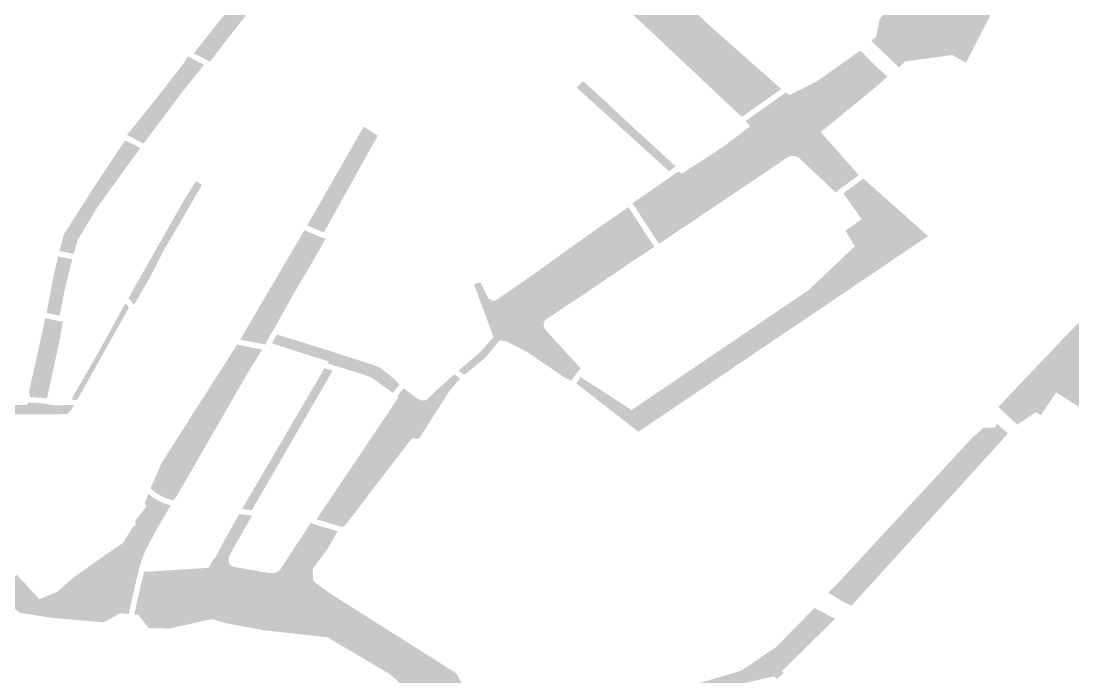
# Model space of a CAD drawing. Header units: inches. Extents: x 120082 to 125693, y 485659 to 489414.
# Drawn here: x 121413 to 122564, y 486638 to 487356 of the extents above; entities that cross this region are included whole.
import ezdxf

# ---------------------------------------------------------------- set-up
doc = ezdxf.new("R2010")
doc.units = ezdxf.units.IN
doc.header["$MEASUREMENT"] = 0

msp = doc.modelspace()

# ---------------------------------------------------------------- hatches: boundary and pattern name
for points in [[(122596.3278, 487765.8048), (122608.2073, 487680.8475), (122619.6522, 487683.6209), (122620.4466, 487702.9874), (122624.2676, 487703.5872), (122624.2554, 487703.6804), (122623.9324, 487706.1722), (122640.3722, 487709.5176), (122640.7974, 487706.2058), (122795.3097, 487730.6618), (122807.1469, 487732.538), (122811.8287, 487733.4058), (122812.8865, 487734.5059), (122814.3121, 487734.1353), (122902.4188, 487711.2259), (123206.0786, 487628.6715), (123215.5123, 487625.5652), (123217.4789, 487624.9178), (123253.1116, 487613.1284), (123253.1675, 487613.1105), (123273.1475, 487606.9309), (123271.9917, 487602.3866), (123271.7758, 487601.5381), (123271.7594, 487601.471), (123271.744, 487601.4015), (123268.2479, 487584.9175), (123263.1389, 487566.5063), (123263.1152, 487566.4163), (123261.2397, 487558.8856), (123250.734, 487545.5656), (122809.1061, 487658.6481), (122722.9878, 487558.4019), (122801.4759, 487361.7463), (122904.5982, 487402.9892), (122954.1948, 487353.4756), (122880.315, 487291.3118), (122867.6056, 487300.4964), (122838.0575, 487279.8706), (122885.5768, 487185.2284), (122848.0079, 487162.8744), (122846.9493, 487164.5058), (122845.9167, 487166.9826), (122852.691, 487169.798), (122851.7752, 487172.4634), (122876.7822, 487184.8627), (122813.5717, 487309.7053), (122798.1206, 487308.8714), (122796.2033, 487278.0516), (122806.5001, 487277.9844), (122807.2124, 487299.4767), (122814.0768, 487299.432), (122838.8864, 487245.0717), (122775.1834, 487211.8398), (122808.424, 487150.1029), (122834.2514, 487164.021), (122836.5582, 487160.579), (122842.9963, 487165.0991), (122844.0642, 487162.8), (122845.109, 487161.1464), (122815.7989, 487143.7126), (122810.1886, 487133.5125), (122818.0213, 487126.9127), (122803.5727, 487116.5261), (122787.2485, 487104.8587), (122780.2281, 487101.636), (122774.2906, 487100.5368), (122771.541, 487100.1562), (122768.8332, 487099.7815), (122763.7906, 487099.9548), (122758.9237, 487100.8341), (122753.4294, 487102.6814), (122745.6231, 487106.42), (122732.725, 487113.417), (122732.7067, 487113.4269), (122732.6926, 487113.4343), (122716.1803, 487122.1694), (122716.1661, 487122.1767), (122716.0847, 487122.2185), (122707.4225, 487126.5145), (122707.3128, 487126.5667), (122707.2315, 487126.6022), (122703.4942, 487128.1837), (122702.216, 487128.7246), (122690.8566, 487134.495), (122701.5071, 487147.0961), (122685.7422, 487163.9451), (122689.3217, 487173.8913), (122650.1386, 487196.357), (122646.8404, 487212.6792), (122663.9122, 487267.4781), (122671.8566, 487292.9843), (122683.6262, 487362.8503), (122685.4762, 487447.7689), (122680.6794, 487499.3729), (122675.7305, 487537.1797), (122672.3715, 487537.8106), (122667.2586, 487537.9794), (122661.6516, 487539.2945), (122661.3032, 487541.5228), (122661.2924, 487541.5913), (122661.2857, 487541.6359), (122648.7861, 487529.9349), (122643.9225, 487535.7842), (122643.5949, 487538.7778), (122637.1793, 487536.0314), (122628.8366, 487531.7912), (122625.2788, 487528.2206), (122625.7668, 487519.5608), (122631.3551, 487513.9497), (122631.0158, 487453.9228), (122627.4108, 487437.6226), (122536.822, 487485.3869), (122446.7061, 487310.3099), (122431.5894, 487318.6533), (122379.9071, 487311.5396), (122373.3946, 487305.1194), (122373.2405, 487305.2513), (122358.5506, 487319.2584), (122342.907, 487334.1749), (122348.3657, 487338.853), (122351.9485, 487357.4779), (122410.5372, 487441.1658), (122281.9654, 487539.3901), (122229.7607, 487470.3942), (122226.3089, 487473.584), (122210.2864, 487487.1093), (122217.2595, 487499.3692), (122238.1471, 487524.188), (122226.9666, 487532.6073), (122197.4298, 487504.6304), (122187.2638, 487516.1141), (122209.9448, 487543.3353), (122205.8844, 487548.1802), (122206.904, 487552.001), (122172.1129, 487591.0315), (122174.4128, 487596.88), (122153.8331, 487615.2537), (122147.7367, 487611.9562), (122141.3763, 487616.0376), (122160.2469, 487647.846), (122164.3477, 487664.4087), (122180.6429, 487678.6538), (122194.9035, 487694.17), (122247.5243, 487673.9703), (122407.7072, 487595.1671), (122441.4666, 487586.3098), (122465.1153, 487586.0204), (122497.927, 487583.1783), (122521.8537, 487596.1393), (122548.0846, 487616.7293), (122559.8026, 487630.9836), (122543.6217, 487759.9845), (122589.8979, 487765.094), (122596.3278, 487765.8048)], [(121630.1676, 487325.4697), (121619.3409, 487311.3351), (121616.5551, 487312.7738), (121616.0273, 487313.0466), (121601.5803, 487320.5027), (121624.7174, 487349.8126), (121708.8764, 487451.6213), (121710.4343, 487451.4781), (121722.6683, 487446.1376), (121723.3713, 487445.8306), (121724.9846, 487445.0843), (121711.9772, 487428.8967), (121711.9569, 487428.8714), (121696.1344, 487408.7392), (121696.1294, 487408.7333), (121696.0896, 487408.6831), (121683.1642, 487393.0265), (121683.1591, 487393.0205), (121683.1223, 487392.9734), (121643.6101, 487342.8521), (121639.2352, 487337.3026), (121639.2099, 487337.2699), (121630.1676, 487325.4697)], [(122201.5508, 487250.9191), (122201.416, 487250.7845), (122094.6045, 487351.2754), (122039.9156, 487401.7999), (122037.9688, 487406.0252), (122038.1057, 487406.106), (122084.2812, 487427.5766), (122085.3435, 487428.0705), (122164.8565, 487351.987), (122244.5328, 487281.3733), (122201.8679, 487251.1777), (122201.8541, 487251.168), (122201.6985, 487251.0486), (122201.5508, 487250.9191)], [(121590.4457, 487280.0012), (121546.7405, 487221.7675), (121546.3838, 487221.9665), (121546.338, 487221.9915), (121546.2879, 487222.0177), (121530.1138, 487230.2805), (121529.58, 487230.5532), (121528.3825, 487231.1666), (121540.7902, 487246.2705), (121540.8141, 487246.301), (121564.2464, 487275.5975), (121564.2702, 487275.628), (121564.3172, 487275.6891), (121564.3663, 487275.7532), (121575.2221, 487290.0636), (121583.4136, 487300.1805), (121583.4263, 487300.1966), (121583.4695, 487300.2523), (121583.5336, 487300.3359), (121588.6151, 487306.9212), (121588.6706, 487306.9933), (121588.7342, 487307.0773), (121588.7816, 487307.1452), (121595.4565, 487317.0194), (121597.7982, 487315.72), (121598.2306, 487315.4801), (121598.2713, 487315.4579), (121598.3103, 487315.4375), (121612.7445, 487307.988), (121590.4457, 487280.0012)], [(122351.8896, 487286.8342), (122287.6951, 487234.3401), (122325.5226, 487191.563), (122329.2726, 487187.3222), (122321.2398, 487181.0402), (122308.9206, 487172.192), (122308.9174, 487172.1896), (122308.914, 487172.1871), (122308.838, 487172.1306), (122308.4321, 487171.8184), (122303.8843, 487168.3189), (122263.6954, 487206.2628), (122263.6872, 487206.2705), (122263.5396, 487206.3999), (122263.3838, 487206.5196), (122263.2206, 487206.6286), (122263.0506, 487206.7268), (122262.8745, 487206.8137), (122262.733, 487206.8736), (122259.9683, 487207.9601), (122259.9286, 487207.9754), (122259.7427, 487208.0386), (122259.5531, 487208.0894), (122259.3605, 487208.1278), (122259.1658, 487208.1535), (122258.9699, 487208.1664), (122258.7736, 487208.1665), (122258.675, 487208.1616), (122254.6619, 487207.8988), (122254.5646, 487207.891), (122254.3699, 487207.8654), (122254.1773, 487207.827), (122253.9877, 487207.7763), (122253.8018, 487207.7133), (122253.6203, 487207.6382), (122253.5014, 487207.5803), (122253.4441, 487207.5517), (122249.4284, 487205.5162), (122249.3715, 487205.4865), (122249.2015, 487205.3885), (122249.0382, 487205.2794), (122249.0301, 487205.2736), (122244.5585, 487202.0486), (122149.0195, 487137.5892), (122110.7034, 487112.0277), (122107.4565, 487116.842), (122083.3483, 487153.8573), (122083.2734, 487153.9669), (122083.1874, 487154.0811), (122082.9367, 487154.398), (122081.7727, 487155.8697), (122084.0757, 487157.928), (122091.1948, 487162.977), (122104.0807, 487171.8469), (122122.409, 487184.4544), (122122.4563, 487184.4863), (122122.5227, 487184.5353), (122125.7733, 487187.0015), (122125.8795, 487187.0774), (122129.589, 487189.724), (122131.4275, 487190.9429), (122136.3407, 487189.2026), (122181.5395, 487218.6104), (122210.3297, 487240.5282), (122205.5305, 487246.3772), (122205.6253, 487246.4857), (122248.4732, 487276.8107), (122249.6431, 487277.5044), (122253.6265, 487274.9118), (122283.1654, 487289.6815), (122331.1409, 487323.4597), (122331.3627, 487323.2018), (122331.461, 487323.0923), (122331.529, 487323.0217), (122334.4681, 487320.0532), (122345.668, 487308.7416), (122345.7618, 487308.6502), (122345.788, 487308.6258), (122360.7145, 487294.9219), (122351.8896, 487286.8342)], [(122122.1815, 487191.8086), (122121.7313, 487191.4671), (122020.6582, 487282.952), (122026.1916, 487288.5627), (122026.2013, 487288.5722), (122027.6738, 487290.0298), (122052.7133, 487267.2872), (122052.7321, 487267.2693), (122052.7665, 487267.2379), (122067.0734, 487253.5945), (122067.0923, 487253.5766), (122067.1117, 487253.5586), (122079.7354, 487241.936), (122079.7446, 487241.9275), (122098.3649, 487224.9279), (122098.3817, 487224.9125), (122098.3936, 487224.9014), (122129.0771, 487196.5837), (122126.2311, 487194.6973), (122126.1459, 487194.6388), (122125.6181, 487194.2621), (122122.2524, 487191.8608), (122122.2479, 487191.8576), (122122.1815, 487191.8086)], [(121802.8371, 487230.1554), (121743.9193, 487124.4615), (121743.4882, 487124.6083), (121734.0861, 487128.4676), (121725.7397, 487132.2355), (121787.5816, 487240.2165), (121802.8371, 487230.1554)], [(121474.8491, 487116.8426), (121470.1977, 487101.1042), (121469.8779, 487101.1614), (121454.7121, 487103.9549), (121457.7698, 487116.0686), (121459.2024, 487121.7572), (121460.0294, 487123.3278), (121491.691, 487172.9298), (121526.5422, 487225.3672), (121526.8459, 487225.2116), (121526.8488, 487225.2101), (121543.1398, 487216.8876), (121496.2978, 487152.3139), (121474.8491, 487116.8426)], [(121554.1337, 487076.1104), (121536.3492, 487045.3222), (121534.5126, 487047.0672), (121533.8922, 487047.821), (121530.7597, 487051.6274), (121530.0194, 487052.5966), (121591.718, 487161.125), (121604.0491, 487180.529), (121608.1256, 487177.9415), (121608.187, 487177.8962), (121610.3016, 487176.3381), (121609.0083, 487174.0607), (121593.5949, 487147.2016), (121593.5809, 487147.1774), (121568.6451, 487104.6449), (121568.6055, 487104.5765), (121568.5472, 487104.4746), (121568.519, 487104.4182), (121554.1423, 487076.1255), (121554.1337, 487076.1104)], [(122216.9995, 486993.3499), (122099.0629, 486913.6543), (122088.2319, 486906.3352), (122020.2328, 486959.1169), (122020.3177, 486959.2383), (122020.3809, 486959.3321), (122024.7064, 486966.0356), (122024.8272, 486966.1805), (122080.7899, 486930.1628), (122274.4527, 487061.3396), (122325.0124, 487109.3616), (122314.8418, 487126.4529), (122332.6726, 487138.9416), (122312.4126, 487167.3095), (122312.4582, 487167.3446), (122324.7902, 487176.2021), (122324.8883, 487176.2756), (122333.7107, 487183.1757), (122333.7195, 487183.1825), (122333.7742, 487183.2258), (122334.1549, 487183.5211), (122405.1986, 487120.537), (122218.5803, 486994.418), (122218.5114, 486994.3996), (122218.3255, 486994.3366), (122218.144, 486994.2615), (122217.9679, 486994.1747), (122217.7979, 486994.0766), (122217.6346, 486993.9675), (122217.4788, 486993.848), (122217.3311, 486993.7185), (122217.1923, 486993.5798), (122217.0628, 486993.4322), (122216.9995, 486993.3499)], [(122029.2867, 487057.285), (121988.994, 487030.6035), (121988.9035, 487030.541), (121988.8805, 487030.5244), (121987.0394, 487029.1793), (121986.9066, 487029.0765), (121986.759, 487028.947), (121986.6201, 487028.8082), (121986.4907, 487028.6607), (121986.3711, 487028.5049), (121986.2619, 487028.3417), (121986.2249, 487028.2806), (121984.9872, 487026.1807), (121984.9512, 487026.1191), (121984.8893, 487026.0105), (121984.8024, 487025.8344), (121984.7272, 487025.653), (121984.6641, 487025.4671), (121984.6133, 487025.2775), (121984.5748, 487025.0849), (121984.5492, 487024.8904), (121984.5364, 487024.6944), (121984.5363, 487024.4981), (121984.5473, 487024.3235), (121984.549, 487024.3021), (121984.8388, 487021.1171), (121984.8409, 487021.0957), (121984.8664, 487020.9011), (121984.9047, 487020.7085), (121984.9555, 487020.5188), (121985.0185, 487020.3329), (121985.0936, 487020.1515), (121985.1804, 487019.9753), (121985.2785, 487019.8052), (121985.3682, 487019.6693), (121987.0885, 487017.2098), (121987.1078, 487017.1826), (121987.2274, 487017.0267), (121987.3322, 487016.9057), (122024.9691, 486975.7163), (122019.9812, 486969.7391), (122019.9662, 486969.7207), (122019.8465, 486969.5651), (122019.7638, 486969.4436), (122019.3346, 486968.7782), (122015.3694, 486962.6332), (122015.0813, 486962.2217), (122007.3486, 486965.7357), (121966.8934, 486993.267), (121943.9591, 487005.0925), (121936.4912, 487006.6113), (121920.69, 486987.2452), (121897.679, 486968.6694), (121896.7962, 486969.1854), (121893.6925, 486971.3372), (121893.5881, 486971.4097), (121891.2612, 486973.075), (121915.3472, 486993.8791), (121919.4715, 486998.5137), (121929.621, 487009.9286), (121918.0289, 487041.3726), (121908.2411, 487067.8865), (121912.4046, 487069.0872), (121912.4436, 487069.0987), (121912.5191, 487069.1226), (121912.8368, 487069.2283), (121914.9434, 487069.928), (121922.326, 487055.6173), (121922.3455, 487055.5789), (121922.3877, 487055.5025), (121923.9025, 487052.8553), (121923.9582, 487052.7616), (121924.0673, 487052.5983), (121924.1868, 487052.4425), (121924.3163, 487052.2948), (121924.455, 487052.156), (121924.6026, 487052.0265), (121924.6791, 487051.9657), (121926.7254, 487050.3942), (121926.8045, 487050.3354), (121926.9678, 487050.2263), (121927.1379, 487050.1281), (121927.3139, 487050.0413), (121927.4952, 487049.9661), (121927.6811, 487049.9029), (121927.8708, 487049.852), (121928.0634, 487049.8137), (121928.258, 487049.788), (121928.4539, 487049.7751), (121928.6503, 487049.775), (121928.8461, 487049.7879), (121928.8492, 487049.7882), (121931.1596, 487050.0175), (121931.2728, 487050.0325), (121931.3512, 487050.0427), (121931.5438, 487050.081), (121931.7334, 487050.1318), (121931.9193, 487050.1948), (121932.1008, 487050.2698), (121932.2768, 487050.3567), (121932.4469, 487050.4548), (121932.5571, 487050.5266), (121965.2131, 487072.8629), (121965.2667, 487072.8992), (121976.239, 487080.7545), (122038.3126, 487125.1951), (122038.3464, 487125.2182), (122077.064, 487152.1501), (122078.3509, 487150.523), (122078.3955, 487150.4668), (122102.4412, 487113.5474), (122102.4677, 487113.5072), (122102.5113, 487113.4425), (122105.704, 487108.7086), (122089.7629, 487098.1743), (122089.6926, 487098.1278), (122089.5992, 487098.0656), (122081.9137, 487092.9837), (122081.8846, 487092.9642), (122029.2867, 487057.285)], [(121681.4283, 487005.2297), (121679.5979, 487001.6636), (121673.3293, 487003.0453), (121672.2748, 487003.2777), (121672.1713, 487003.2986), (121663.901, 487004.8178), (121663.8114, 487004.8356), (121652.4427, 487007.2853), (121681.4768, 487056.7719), (121722.7075, 487127.0066), (121723.0535, 487126.8644), (121731.6596, 487122.9792), (121731.664, 487122.9772), (121731.6691, 487122.975), (121731.7596, 487122.9368), (121731.8407, 487122.9033), (121741.0119, 487119.1381), (121741.2949, 487119.022), (121741.3766, 487118.9898), (121741.4678, 487118.9572), (121745.8387, 487117.47), (121731.6964, 487092.6139), (121731.6713, 487092.5708), (121710.575, 487056.8863), (121710.5407, 487056.8275), (121710.5003, 487056.7575), (121710.4769, 487056.7162), (121688.8743, 487017.8166), (121686.1004, 487013.4609), (121686.0837, 487013.4344), (121686.0242, 487013.3345), (121685.7225, 487012.805), (121681.6545, 487005.6643), (121681.6157, 487005.5941), (121681.5921, 487005.549), (121681.4283, 487005.2297)], [(121460.0328, 487060.2411), (121454.8048, 487033.3625), (121454.7992, 487033.3635), (121440.5484, 487036.5171), (121440.4328, 487036.5458), (121449.1095, 487081.4117), (121453.2366, 487098.0566), (121453.6658, 487098.0461), (121468.6264, 487095.2902), (121460.0328, 487060.2411)], [(122600.3402, 486972.0103), (122649.4346, 486944.9985), (122649.4794, 486944.9731), (122649.5103, 486944.9553), (122692.4375, 486920.3649), (122730.3295, 486898.3136), (122730.3902, 486898.2793), (122752.744, 486885.957), (122768.9404, 486876.1287), (122765.4678, 486870.4929), (122765.4515, 486870.4664), (122765.4079, 486870.3932), (122740.3119, 486826.9471), (122545.3431, 486949.3515), (122528.7312, 486924.4143), (122522.889, 486927.7463), (122502.8236, 486914.0926), (122502.3164, 486914.5409), (122502.3038, 486914.5522), (122502.2517, 486914.5995), (122489.1346, 486926.7538), (122489.1259, 486926.7618), (122482.1609, 486933.5717), (122561.9773, 487017.569), (122562.0174, 487017.611), (122562.032, 487017.6258), (122595.2399, 487051.2437), (122600.9273, 487048.8378), (122605.9229, 487046.1282), (122606.5154, 487045.8069), (122615.1404, 487039.4586), (122605.3523, 487031.2621), (122571.1489, 486993.8893), (122572.4998, 486992.2288), (122591.6107, 486978.2901), (122596.2965, 486975.7506), (122596.3707, 486975.6015), (122596.4105, 486975.5244), (122596.5086, 486975.3543), (122596.6177, 486975.191), (122596.737, 486975.0352), (122596.8665, 486974.8875), (122597.0053, 486974.7487), (122597.1242, 486974.6432), (122599.8538, 486972.3442), (122599.8825, 486972.3202), (122600.0382, 486972.2007), (122600.2014, 486972.0916), (122600.3402, 486972.0103)], [(121473.8931, 486941.1536), (121472.1699, 486941.0126), (121468.3057, 486941.4705), (121469.1267, 486944.2157), (121497.5172, 486993.8488), (121526.8477, 487046.9377), (121529.9961, 487043.112), (121530.1224, 487042.9682), (121530.2462, 487042.8434), (121530.7973, 487042.3199), (121502.6893, 486992.2671), (121473.8931, 486941.1536)], [(121454.582, 487005.5754), (121440.9242, 486942.7277), (121437.8164, 486943.2994), (121437.763, 486943.3088), (121437.6731, 486943.3207), (121437.5683, 486943.3345), (121437.4454, 486943.3441), (121423.3888, 486944.1506), (121422.5311, 486944.2129), (121421.2527, 486950.1045), (121439.2096, 487030.6675), (121439.214, 487030.6664), (121453.5833, 487027.4867), (121453.6587, 487027.4721), (121453.7421, 487027.456), (121453.7458, 487027.4554), (121458.3794, 487026.695), (121454.582, 487005.5754)], [(121820.7198, 486950.4848), (121819.5895, 486948.8354), (121798.0388, 486964.2601), (121797.8765, 486964.3685), (121797.7812, 486964.4243), (121797.7068, 486964.4671), (121794.8304, 486966.114), (121794.7552, 486966.1556), (121794.5792, 486966.2425), (121794.3979, 486966.3178), (121794.3824, 486966.3235), (121789.6403, 486968.08), (121789.5043, 486968.1267), (121760.5861, 486977.289), (121760.5518, 486977.3003), (121760.5405, 486977.3034), (121757.8857, 486978.0983), (121756.5327, 486978.5035), (121748.0336, 486981.1948), (121749.4553, 486983.2439), (121702.9554, 486997.9109), (121687.1607, 487003.2069), (121691.2017, 487010.3), (121691.6159, 487010.9505), (121692.7516, 487012.7337), (121752.5625, 486994.0926), (121752.5915, 486994.0831), (121752.6125, 486994.0762), (121796.1103, 486980.0301), (121802.197, 486977.8039), (121805.7678, 486976.0464), (121809.373, 486973.6205), (121812.8489, 486970.7675), (121820.5761, 486964.425), (121826.6099, 486958.109), (121825.8443, 486956.8967), (121825.8052, 486956.8479), (121825.3593, 486956.2912), (121820.8614, 486950.6749), (121820.8529, 486950.6643), (121820.7565, 486950.5371), (121820.7198, 486950.4848)], [(121584.1318, 486837.8468), (121579.6369, 486831.2062), (121573.0191, 486833.0406), (121571.7854, 486833.3824), (121563.7311, 486837.0964), (121560.3504, 486839.2993), (121557.572, 486841.4831), (121555.2891, 486843.3739), (121554.4492, 486844.8926), (121566.3321, 486872.1558), (121649.1686, 487001.9355), (121649.9662, 487001.6914), (121649.9723, 487001.6896), (121650.162, 487001.6386), (121650.2122, 487001.6273), (121662.5869, 486998.962), (121662.6373, 486998.9512), (121662.727, 486998.9335), (121662.7795, 486998.9236), (121670.0234, 486997.5922), (121671.0348, 486997.4063), (121676.4241, 486996.2184), (121662.8404, 486974.3687), (121662.79, 486974.2848), (121611.3729, 486885.2618), (121611.3695, 486885.2559), (121611.3247, 486885.1766), (121584.1318, 486837.8468)], [(121666.1898, 486822.2554), (121665.22, 486820.5676), (121663.9295, 486820.7146), (121654.5168, 486821.7772), (121656.6148, 486825.4579), (121744.6948, 486975.968), (121745.2952, 486975.768), (121745.3378, 486975.7542), (121753.6621, 486973.1181), (121753.046, 486972.3377), (121666.1898, 486822.2554)], [(121882.1088, 486951.9649), (121848.0725, 486898.8069), (121840.1804, 486899.0603), (121832.589, 486889.15), (121767.5514, 486804.2476), (121763.7513, 486801.9974), (121761.6817, 486802.8589), (121761.5862, 486802.8967), (121761.4003, 486802.96), (121761.3787, 486802.9659), (121735.94, 486810.4836), (121737.5192, 486812.9397), (121825.4491, 486943.6998), (121824.6227, 486945.5651), (121825.6067, 486947.0006), (121829.5026, 486951.8653), (121830.6331, 486953.277), (121830.6853, 486953.3458), (121830.7296, 486953.4041), (121830.8279, 486953.5501), (121831.1836, 486954.1132), (121845.5648, 486943.1368), (121845.6369, 486943.0835), (121845.8001, 486942.9743), (121845.9566, 486942.8837), (121845.9702, 486942.8762), (121849.0985, 486941.1822), (121849.1121, 486941.175), (121849.2881, 486941.0881), (121849.4694, 486941.0129), (121849.6554, 486940.9497), (121849.845, 486940.8989), (121850.0376, 486940.8605), (121850.2188, 486940.8361), (121853.2135, 486940.5267), (121853.2269, 486940.5255), (121853.4227, 486940.5126), (121853.6191, 486940.5125), (121853.815, 486940.5252), (121854.0098, 486940.5509), (121854.2024, 486940.5891), (121854.3921, 486940.6399), (121854.5779, 486940.7029), (121854.6759, 486940.7418), (121855.1239, 486940.9284), (121856.9094, 486941.6725), (121856.9927, 486941.7088), (121857.1688, 486941.7955), (121857.3388, 486941.8937), (121857.5021, 486942.0028), (121857.658, 486942.1222), (121857.8056, 486942.2517), (121857.9315, 486942.3768), (121862.877, 486947.5883), (121865.2582, 486949.9671), (121875.3587, 486958.9756), (121878.8829, 486962.3518), (121879.2454, 486962.6992), (121886.6369, 486969.0815), (121886.9119, 486968.8326), (121887.0211, 486968.7385), (121887.1779, 486968.6181), (121890.1139, 486966.517), (121890.1504, 486966.4912), (121893.1724, 486964.3959), (121882.1088, 486951.9649)], [(121436.9146, 486937.364), (121442.6962, 486936.3011), (121442.7507, 486936.2907), (121448.8205, 486935.2924), (121449.0127, 486935.2671), (121449.2674, 486935.2528), (121454.3751, 486935.1848), (121454.5126, 486935.1861), (121454.5501, 486935.1875), (121463.4817, 486935.5898), (121465.1451, 486935.574), (121467.2416, 486935.5539), (121470.4289, 486935.1763), (121467.148, 486929.6864), (121465.9892, 486928.5482), (121462.9724, 486925.5979), (121407.4833, 486925.3743), (121353.264, 486922.6058), (121323.784, 486917.8423), (121323.7829, 486917.8517), (121323.7456, 486918.04), (121323.7446, 486918.0443), (121322.8702, 486921.8247), (121323.2216, 486921.609), (121352.1924, 486925.8554), (121352.214, 486925.8231), (121352.3334, 486925.6672), (121352.4628, 486925.5196), (121352.6017, 486925.3806), (121352.7492, 486925.2512), (121352.9049, 486925.1318), (121353.0681, 486925.0225), (121353.2382, 486924.9244), (121353.4143, 486924.8374), (121353.5956, 486924.7623), (121353.7816, 486924.6991), (121353.9712, 486924.6482), (121354.1637, 486924.6098), (121354.3584, 486924.5842), (121354.5543, 486924.5714), (121354.7506, 486924.5713), (121354.9466, 486924.584), (121355.1412, 486924.6096), (121355.3338, 486924.6479), (121355.5234, 486924.6986), (121355.7094, 486924.7617), (121355.8909, 486924.8368), (121356.0668, 486924.9236), (121356.2369, 486925.0217), (121356.4002, 486925.1307), (121356.5561, 486925.2502), (121356.7036, 486925.3796), (121356.8425, 486925.5184), (121356.9721, 486925.6661), (121357.0916, 486925.8218), (121357.2007, 486925.9851), (121357.2989, 486926.155), (121357.3859, 486926.331), (121357.461, 486926.5125), (121357.5023, 486926.6337), (121375.1582, 486929.2218), (121387.1238, 486935.0819), (121418.7586, 486935.8792), (121420.8116, 486938.3217), (121422.977, 486938.164), (121423.0224, 486938.1612), (121436.5227, 486937.3864), (121436.9146, 486937.364)], [(122480.5656, 486915.0396), (122492.6376, 486904.2823), (122492.069, 486903.7595), (122321.4649, 486715.999), (122319.8286, 486716.6398), (122314.9636, 486718.8894), (122310.6021, 486721.2071), (122295.7213, 486730.3527), (122305.3442, 486739.3705), (122454.6385, 486900.9352), (122466.1104, 486910.6177), (122478.3239, 486910.871), (122480.5656, 486915.0396)], [(121559.8335, 486797.3027), (121548.9406, 486776.9799), (121548.8531, 486776.8027), (121548.8043, 486776.6887), (121546.4075, 486770.7633), (121546.3813, 486770.6959), (121546.3526, 486770.6165), (121543.72, 486762.9809), (121543.6925, 486762.9011), (121543.6571, 486762.7949), (121543.6337, 486762.7142), (121541.357, 486754.3846), (121541.3371, 486754.3079), (121541.2102, 486753.7904), (121539.4878, 486746.7655), (121539.4798, 486746.7318), (121533.8884, 486722.6913), (121533.8809, 486722.6563), (121530.5014, 486707.3272), (121530.4939, 486707.2908), (121530.4632, 486707.1346), (121530.4567, 486707.0888), (121530.4304, 486706.9136), (121520.81, 486707.7765), (121502.9927, 486697.8387), (121445.9693, 486702.7323), (121411.3647, 486708.1082), (121402.0936, 486715.9378), (121397.4949, 486710.2508), (121396.7331, 486710.9215), (121392.1047, 486716.2311), (121391.7717, 486718.4552), (121391.594, 486719.9451), (121395.3417, 486721.6362), (121390.2185, 486735.9374), (121390.6062, 486736.1555), (121390.6626, 486736.1876), (121390.7761, 486736.2538), (121390.9395, 486736.3629), (121391.0434, 486736.4418), (121391.0955, 486736.4822), (121407.6148, 486749.4361), (121407.6496, 486749.4634), (121407.6666, 486749.477), (121407.8381, 486749.6158), (121417.6524, 486739.2983), (121432.4996, 486723.1414), (121452.1146, 486731.0306), (121469.1849, 486746.314), (121521.6422, 486783.2551), (121522.7635, 486782.8914), (121534.7632, 486801.7812), (121538.0088, 486804.3295), (121537.3423, 486808.4732), (121549.5871, 486824.3682), (121548.727, 486826.0877), (121548.0012, 486828.5404), (121551.8049, 486838.4679), (121553.7741, 486836.8371), (121553.7838, 486836.8291), (121553.8337, 486836.7889), (121556.7469, 486834.4993), (121556.8526, 486834.4199), (121556.9629, 486834.3445), (121560.6388, 486831.9503), (121560.6913, 486831.9159), (121560.8612, 486831.8177), (121561.0199, 486831.739), (121561.0373, 486831.7307), (121569.2957, 486827.9226), (121569.4933, 486827.8315), (121569.5108, 486827.8235), (121569.6923, 486827.7483), (121569.8781, 486827.6851), (121569.9484, 486827.6647), (121576.3729, 486825.884), (121559.8811, 486797.3882), (121559.8335, 486797.3027)], [(121642.8089, 486759.5551), (121645.6009, 486758.4792), (121645.6222, 486758.4711), (121645.8081, 486758.408), (121645.9978, 486758.357), (121646.1607, 486758.3238), (121680.2844, 486752.3297), (121680.3139, 486752.3246), (121680.5017, 486752.2997), (121686.2802, 486751.7154), (121686.2872, 486751.7147), (121686.4832, 486751.7018), (121686.6795, 486751.7019), (121686.7908, 486751.7075), (121691.0088, 486752.0017), (121691.0935, 486752.0088), (121691.2881, 486752.0343), (121691.4806, 486752.0727), (121691.6703, 486752.1235), (121691.8562, 486752.1864), (121692.0377, 486752.2616), (121692.2137, 486752.3483), (121692.3838, 486752.4465), (121692.5471, 486752.5555), (121692.5888, 486752.5868), (121695.4095, 486754.6813), (121695.5231, 486754.7701), (121695.6708, 486754.8994), (121695.8096, 486755.0382), (121695.9392, 486755.1859), (121696.0587, 486755.3416), (121696.1315, 486755.4478), (121729.5804, 486806.5989), (121732.4181, 486805.3766), (121733.0628, 486805.0989), (121733.1922, 486805.0467), (121733.3782, 486804.9836), (121733.3995, 486804.9772), (121759.002, 486797.4116), (121747.8191, 486777.7987), (121731.619, 486756.077), (121732.3743, 486742.8199), (121750.6816, 486729.5559), (121888.8218, 486641.9831), (121896.5404, 486628.3638), (121887.4554, 486624.0963), (121882.8952, 486622.2431), (121869.0067, 486616.5991), (121860.4791, 486613.5314), (121860.4115, 486613.5065), (121860.2238, 486613.4316), (121852.5326, 486610.1785), (121852.418, 486610.1284), (121852.1244, 486609.9837), (121852.0977, 486609.9694), (121844.2787, 486605.7317), (121838.6617, 486616.2608), (121829.3098, 486626.4802), (121828.512, 486628.0967), (121828.4385, 486628.2398), (121828.3235, 486628.4432), (121826.6195, 486631.3032), (121826.5709, 486631.3831), (121826.3892, 486631.6552), (121826.19, 486631.9148), (121825.9744, 486632.1609), (121825.9716, 486632.164), (121822.8743, 486635.4672), (121822.6458, 486635.6956), (121822.3997, 486635.9115), (121822.3955, 486635.915), (121819.862, 486637.9905), (121819.6068, 486638.1861), (121819.3537, 486638.3562), (121817.2081, 486639.7045), (121815.7738, 486641.2719), (121757.38, 486675.855), (121748.1023, 486681.3496), (121678.6126, 486689.0506), (121636.8851, 486696.7318), (121621.6116, 486701.3302), (121574.7624, 486690.9098), (121552.364, 486691.4287), (121540.9247, 486705.9823), (121536.4371, 486706.3788), (121539.7327, 486721.3295), (121539.7406, 486721.3645), (121545.3202, 486745.3539), (121547.1557, 486752.8406), (121547.3133, 486753.417), (121551.9106, 486753.1522), (121617.8432, 486757.4348), (121622.8655, 486766.2462), (121624.423, 486767.6831), (121624.4391, 486767.6979), (121624.5779, 486767.8367), (121624.7075, 486767.9843), (121624.827, 486768.1399), (121624.9361, 486768.3032), (121625.0316, 486768.468), (121628.7909, 486775.4635), (121639.9195, 486796.1668), (121651.2904, 486816.1168), (121652.53, 486815.9629), (121652.5631, 486815.959), (121661.962, 486814.8978), (121663.2536, 486814.752), (121665.3099, 486814.5179), (121661.0344, 486806.9062), (121642.6443, 486774.7505), (121642.603, 486774.676), (121642.5617, 486774.5959), (121639.9448, 486769.3283), (121639.8992, 486769.2324), (121639.824, 486769.051), (121639.7609, 486768.8652), (121639.71, 486768.6755), (121639.6716, 486768.483), (121639.646, 486768.2883), (121639.633, 486768.0924), (121639.6316, 486768.0137), (121639.6087, 486764.5764), (121639.6085, 486764.4978), (121639.6093, 486764.3802), (121639.622, 486764.1842), (121639.6476, 486763.9895), (121639.6859, 486763.797), (121639.7366, 486763.6073), (121639.7997, 486763.4214), (121639.8747, 486763.24), (121639.9617, 486763.0638), (121640.0389, 486762.9287), (121640.0596, 486762.8937), (121641.3182, 486760.8057), (121641.3394, 486760.7711), (121641.4485, 486760.6078), (121641.568, 486760.452), (121641.6974, 486760.3044), (121641.8362, 486760.1655), (121641.9838, 486760.036), (121642.1395, 486759.9164), (121642.3027, 486759.8073), (121642.4727, 486759.7091), (121642.6487, 486759.6222), (121642.8089, 486759.5551)], [(122247.2737, 486642.0298), (122239.5294, 486635.7397), (122239.518, 486635.7308), (122239.4737, 486635.6919), (122236.8452, 486638.7712), (122185.2058, 486626.9525), (122149.8412, 486618.1771), (122149.7593, 486618.4068), (122146.7839, 486628.6413), (122146.7479, 486628.8421), (122200.7384, 486644.819), (122239.0198, 486670.8464), (122276.2756, 486708.7574), (122280.9422, 486713.5061), (122282.2547, 486712.8339), (122282.3347, 486712.7919), (122288.4322, 486709.5282), (122297.2004, 486704.8349), (122297.408, 486704.7301), (122303.6471, 486701.7561), (122245.2738, 486644.3787), (122247.281, 486642.0365), (122247.2737, 486642.0298)]]:
    msp.add_hatch(color=256).paths.add_polyline_path(points, flags=0)

doc.saveas('drawing.dxf')
